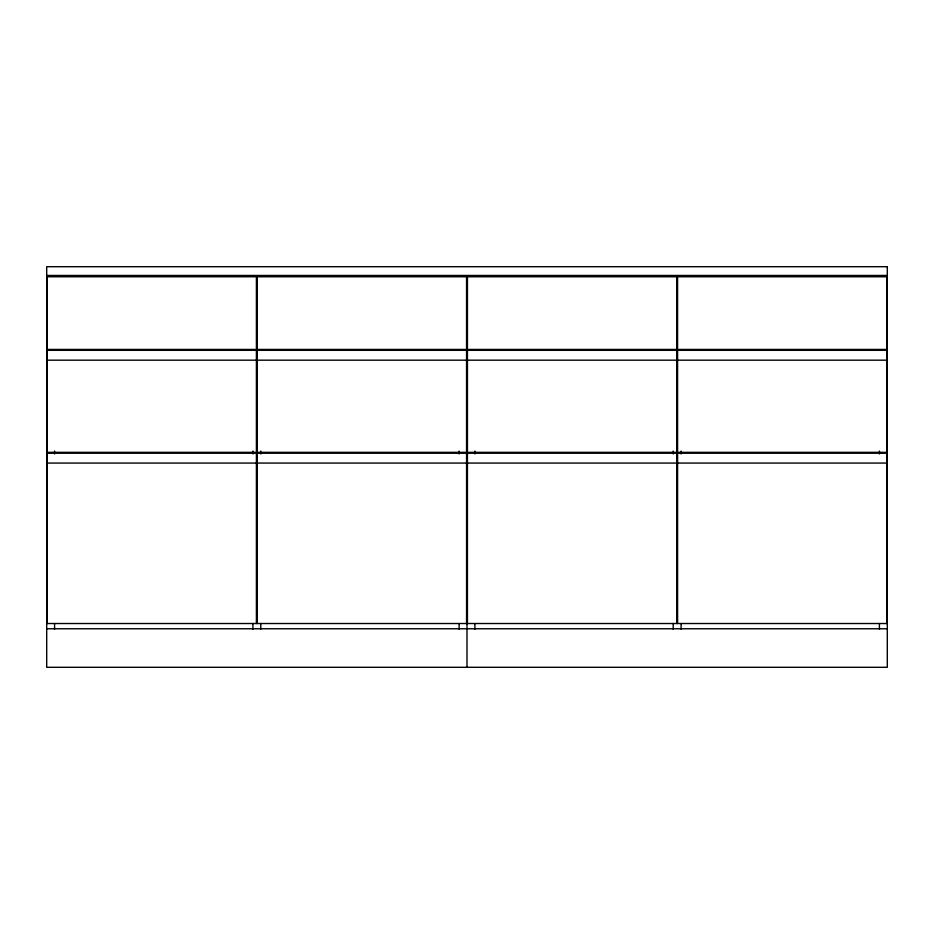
<?xml version="1.0" encoding="UTF-8"?>
<svg xmlns="http://www.w3.org/2000/svg" width="934" height="934" viewBox="0 0 934 934"><rect width="100%" height="100%" fill="white"/><g stroke="black" fill="none" stroke-linecap="round" stroke-linejoin="round"><path stroke-width="1.4" d="M46.7 275.46L887.3 275.46M256.406 349.444L47.144 349.444L47.144 276.768L256.406 276.768L256.406 348.347M257.282 349.444L466.556 349.444M467.432 349.444L676.706 349.444M677.582 349.444L886.856 349.444L886.856 276.768L677.582 276.768L677.582 348.347M47.144 360.174L256.406 360.174M257.282 360.174L466.556 360.174M467.432 360.174L676.706 360.174M677.582 360.174L886.856 360.174M47.144 463.066L256.406 463.066M257.294 463.066L466.568 463.066M467.432 463.066L676.706 463.066M677.594 463.066L886.856 463.066M46.7 623.515L887.3 623.515M46.7 628.769L887.3 628.769M886.856 623.515L886.856 453.212L677.594 453.212L677.594 623.515M879.419 451.064L879.419 453.971M879.419 623.515L879.419 629.224M681.096 451.064L681.096 453.971M681.096 623.515L681.096 629.224M676.706 348.347L676.706 276.768L467.432 276.768L467.432 348.347M676.706 623.515L676.706 453.212L467.432 453.212L467.432 623.515M673.204 451.064L673.204 453.971M673.204 623.515L673.204 629.224M474.881 451.064L474.881 453.971M474.881 623.515L474.881 629.224M467 623.515L467 667.296M466.556 348.347L466.556 276.768L257.282 276.768L257.282 348.347M466.568 623.515L466.568 453.212L257.294 453.212L257.294 623.515M459.119 451.064L459.119 453.971M459.119 623.515L459.119 629.224M260.796 451.064L260.796 453.971M260.796 623.515L260.796 629.224M256.406 623.515L256.406 453.212L47.144 453.212L47.144 623.515M252.916 451.064L252.916 453.971M252.916 623.515L252.916 629.224M54.581 451.064L54.581 453.971M54.581 623.515L54.581 629.224M887.3 266.704L46.7 266.704L46.7 667.296L887.3 667.296L887.3 266.704M256.406 350.32L47.144 350.32L47.144 452.336L256.406 452.336L256.406 350.32M466.556 350.32L257.282 350.32L257.294 452.336L466.556 452.336L466.556 350.32M676.706 350.32L467.432 350.32L467.432 452.336L676.706 452.336L676.706 350.32M886.856 350.32L677.582 350.32L677.594 452.336L886.856 452.336L886.856 350.32"/></g></svg>
